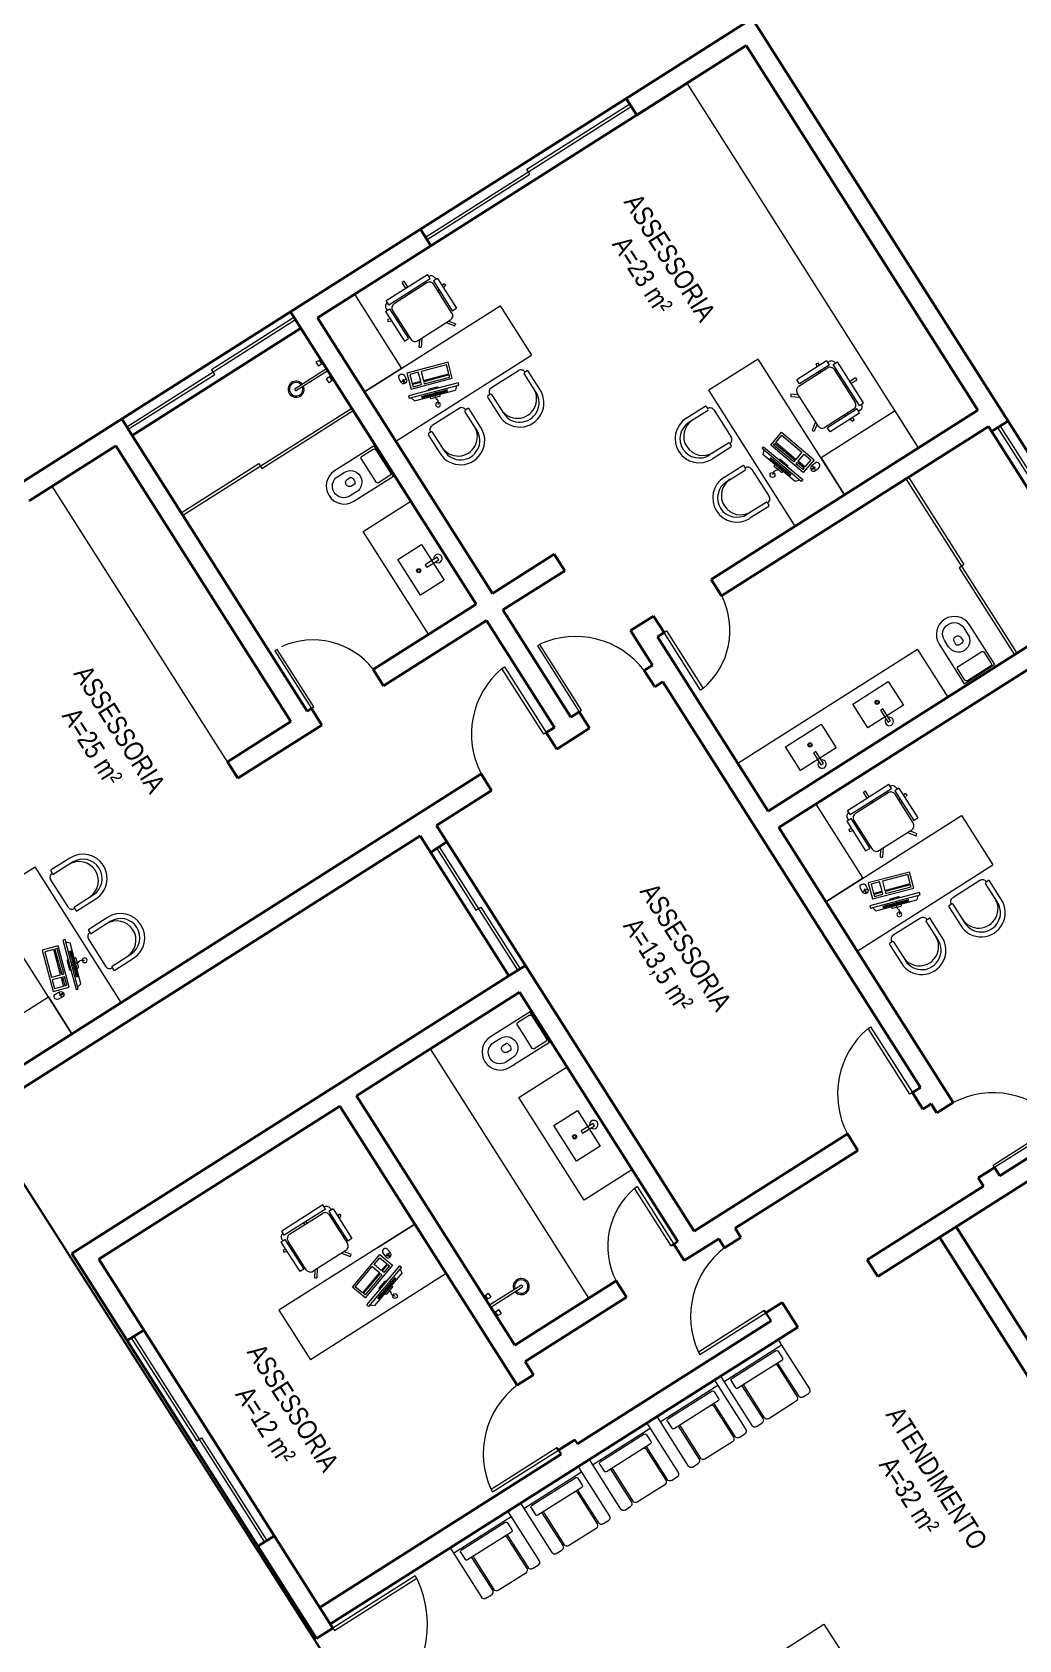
# Model space of a CAD drawing. Header units: metres. Extents: x -71 to 881, y -503 to 661.
# Drawn here: x 182.46 to 192.58, y 526.02 to 542.51 of the extents above; entities that cross this region are included whole.
import ezdxf

# ---------------------------------------------------------------- set-up
doc = ezdxf.new("R2010")
doc.units = ezdxf.units.M
doc.linetypes.add('ACAD_ISO02W100', pattern=[15, 12, -3])
for name, color, linetype, lineweight in [('02. Paredes', 6, 'Continuous', 30), ('03. Esquadria janelas', 2, 'Continuous', 15), ('03. Esquadria Porta', 2, 'Continuous', 15), ('05. Textos', 5, 'Continuous', 0), ('07. Mobiliário', 51, 'Continuous', 5), ('08. Projeção', 1, 'ACAD_ISO02W100', 5)]:
    doc.layers.add(name, color=color, linetype=linetype, lineweight=lineweight)
doc.styles.add('ESC 1.100', font='ARIALN.TTF', dxfattribs={"height": 0.2})

# ---------------------------------------------------------------- blocks, each defined once
blk = doc.blocks.new('VASO-CAIXA')
at = {"color": 0, "linetype": 'ByBlock'}
blk.add_lwpolyline([(18.5, 0), (18.5, -48.1, -0.412623), (0, -66.5, -0.412623), (-18.5, -48.1), (-18.5, 0), (0, 0), (17.3, 0)], format="xyb", close=True, dxfattribs=at)
at = {"color": 13, "linetype": 'ByBlock'}
for points in [[(14.5, -18.2, 0.333333), (16, -16.7), (16, -2.7, 0.324141), (14, -0.7), (-14, -0.7, 0.324141), (-16, -2.7), (-16, -16.7, 0.333333), (-14.5, -18.2), (0, -18.2)], [(11.8, -40.6, 0.411784), (0, -28.7, 0.411784), (-11.8, -40.6), (-11.8, -48.5, 0.418677), (0, -60.2, 0.418677), (11.8, -48.5)], [(4.3, -37.8, 0.16754), (0, -36.3, 0.16754), (-4.3, -37.8), (-4, -41.8, 0.428571), (0, -45.5, 0.428571), (4, -41.8)]]:
    blk.add_lwpolyline(points, format="xyb", close=True, dxfattribs=at)
blk = doc.blocks.new('COMPUTADOR')
for p, q in [((57371, 21702.4), (57373.4, 21702.4)), ((57371.2, 21649.9), (57371, 21702.4)), ((57373.4, 21702.4), (57373.6, 21649.9)), ((57371, 21700.1), (57366.9, 21697.8)), ((57367.1, 21654.4), (57366.9, 21697.8)), ((57369.9, 21689.4), (57367.8, 21689.4)), ((57369.9, 21688.7), (57367.8, 21688.7)), ((57369.9, 21688), (57367.8, 21688)), ((57369.9, 21687.3), (57367.8, 21687.3)), ((57369.9, 21686.7), (57367.8, 21686.7)), ((57369.9, 21686), (57367.8, 21686)), ((57369.9, 21685.3), (57367.8, 21685.3)), ((57369.9, 21684.6), (57367.8, 21684.6)), ((57369.9, 21683.9), (57367.8, 21683.9)), ((57369.9, 21683.2), (57367.8, 21683.2)), ((57369.9, 21682.5), (57367.8, 21682.5)), ((57369.9, 21681.8), (57367.8, 21681.8)), ((57369.9, 21681.2), (57367.8, 21681.2)), ((57369.9, 21680.5), (57367.8, 21680.5)), ((57369.9, 21679.8), (57367.8, 21679.8)), ((57369.9, 21679.1), (57367.8, 21679.1)), ((57369.9, 21678.4), (57367.8, 21678.4)), ((57370, 21677.7), (57367.8, 21677.7)), ((57370, 21677), (57367.8, 21677)), ((57370, 21676.3), (57367.8, 21676.3)), ((57370, 21675.7), (57367.8, 21675.7)), ((57370, 21675), (57367.8, 21675)), ((57370, 21674.3), (57367.8, 21674.3)), ((57370, 21673.6), (57367.8, 21673.6)), ((57370, 21672.9), (57367.8, 21672.9)), ((57370, 21672.2), (57367.8, 21672.2)), ((57370, 21671.5), (57367.8, 21671.5)), ((57370, 21670.8), (57367.8, 21670.8)), ((57370, 21670.2), (57367.9, 21670.2)), ((57370, 21669.5), (57367.9, 21669.5)), ((57370, 21668.8), (57367.9, 21668.8)), ((57371.2, 21652.1), (57367.1, 21654.4)), ((57370, 21668.1), (57367.9, 21668.1)), ((57370, 21667.4), (57367.9, 21667.4)), ((57370, 21666.7), (57367.9, 21666.7)), ((57370, 21666), (57367.9, 21666)), ((57370, 21665.3), (57367.9, 21665.3)), ((57370, 21664.7), (57367.9, 21664.7)), ((57370, 21664), (57367.9, 21664)), ((57370, 21663.3), (57367.9, 21663.3)), ((57370, 21662.6), (57367.9, 21662.6)), ((57394.8, 21651.2), (57390.4, 21652)), ((57390.4, 21649.4), (57390.9, 21651.9)), ((57373.6, 21649.9), (57371.2, 21649.9)), ((57388.1, 21649.4), (57386.8, 21649.6)), ((57389.3, 21646), (57393.6, 21645.2)), ((57389.7, 21645.9), (57390.2, 21648.5))]:
    blk.add_line(p, q)
for points in [[(57379.7, 21654.3), (57379.5, 21697.9), (57396.5, 21698), (57396.7, 21654.3)], [(57381.5, 21668.7), (57381.4, 21695.7), (57383.6, 21695.7), (57383.7, 21668.7)], [(57384.9, 21668.7), (57384.8, 21695.7), (57394.5, 21695.8), (57394.6, 21668.7)], [(57381.5, 21656.7), (57381.5, 21665.7), (57383.8, 21665.8), (57383.8, 21656.7)], [(57384.9, 21656.7), (57384.9, 21665.8), (57394.6, 21665.8), (57394.6, 21656.8)], [(57391.2, 21648.3), (57388, 21648.9), (57388.1, 21649.8), (57391.4, 21649.2)]]:
    blk.add_lwpolyline(points, close=True)
for points in [[(57367.1, 21670.8), (57366.1, 21670.8, -0.414214), (57365.2, 21671.7), (57365.1, 21680.5, -0.414214), (57366.1, 21681.5), (57367, 21681.5)], [(57373.5, 21681.5), (57373.8, 21681.5, -0.414214), (57374.8, 21680.6), (57374.8, 21671.7, -0.414214), (57373.9, 21670.8), (57373.5, 21670.8)]]:
    blk.add_lwpolyline(points, format="xyb")
blk.add_circle((57357.2, 21676.7), 2.44)
for centre, start, end in [((57389.8, 21649), 79.231, 259.231), ((57394.2, 21648.2), 259.231, 79.231)]:
    blk.add_arc(centre, 3.07, start, end)
blk.add_open_spline([(57367, 21676.1), (57366, 21675.9), (57364, 21675.6), (57361.4, 21678.5), (57358.9, 21677.4), (57357.2, 21676.7)], degree=3, knots=[0, 0, 0, 0, 3.060633, 5.616254, 10.31432, 10.31432, 10.31432, 10.31432])
blk = doc.blocks.new('TTQ')
for p, q in [((-1.284, -1.22), (-1.284, -0.32)), ((-1.234, -0.27), (-1.134, -0.27)), ((-1.084, -0.92), (-1.084, -0.32)), ((-1.059, -0.895), (-1.059, -0.32)), ((-0.509, -0.27), (-1.009, -0.27)), ((-0.459, -0.895), (-0.459, -0.32)), ((-0.434, -0.92), (-0.434, -0.32)), ((-0.384, -0.27), (-0.284, -0.27)), ((-0.234, -1.12), (-0.234, -0.32)), ((-1.184, -1.07), (-1.184, -0.945)), ((-0.357, -0.92), (-1.159, -0.92)), ((-0.332, -1.07), (-0.332, -0.945)), ((-0.234, -1.12), (-1.284, -1.12)), ((-0.234, -1.22), (-1.284, -1.22)), ((-0.357, -1.095), (-1.159, -1.095)), ((-0.234, -1.22), (-0.234, -1.12))]:
    blk.add_line(p, q)
for centre, radius, start, end in [((-1.234, -0.32), 0.05, 90, 180), ((-1.134, -0.32), 0.05, 360, 90), ((-1.009, -0.32), 0.05, 90, 180), ((-0.509, -0.32), 0.05, 360, 90), ((-0.384, -0.32), 0.05, 90, 180), ((-0.284, -0.32), 0.05, 360, 90), ((-1.159, -0.945), 0.025, 90, 180), ((-1.034, -0.895), 0.025, 180, 270), ((-0.484, -0.895), 0.025, 270, 0), ((-0.357, -0.945), 0.025, 0, 90), ((-1.159, -1.07), 0.025, 180, 270), ((-0.357, -1.07), 0.025, 270, 0)]:
    blk.add_arc(centre, radius, start, end)

msp = doc.modelspace()

# ---------------------------------------------------------------- linework, layer by layer
for p, q in [((185.809, 538.545), (185.809, 538.545)), ((191.909, 531.532), (191.883, 531.574)), ((192.333, 530.865), (192.206, 530.785)), ((189.084, 530.105), (189.016, 530.062)), ((185.521, 526.184), (185.537, 526.159))]:
    msp.add_line(p, q)
msp.add_lwpolyline([(179.102, 535.825), (189.848, 542.65), (203.079, 521.816), (192.375, 515.018), (179.102, 535.825)])
at = {"layer": '02. Paredes'}
for p, q in [((180.216, 536.533), (189.848, 542.65)), ((189.848, 542.65), (197.997, 529.819)), ((185.388, 539.581), (189.786, 542.374)), ((188.664, 541.661), (189.786, 542.374)), ((189.786, 542.374), (192.161, 538.634)), ((188.556, 541.83), (188.664, 541.661)), ((186.446, 540.489), (186.553, 540.32)), ((185.112, 539.642), (185.219, 539.473)), ((187.184, 536.753), (185.388, 539.581)), ((183.489, 538.374), (185.219, 539.473)), ((187.015, 536.645), (185.219, 539.473)), ((192.161, 538.634), (189.426, 536.897)), ((183.489, 538.374), (183.382, 538.543)), ((185.809, 538.545), (186.345, 537.701)), ((189.533, 536.728), (192.269, 538.465)), ((192.269, 538.465), (193.405, 536.676)), ((192.47, 538.522), (192.301, 538.415)), ((182.434, 537.704), (183.32, 538.267)), ((183.32, 538.267), (185.116, 535.439)), ((183.489, 538.374), (185.285, 535.546)), ((187.184, 536.753), (187.817, 537.155)), ((187.925, 536.986), (187.817, 537.155)), ((187.291, 536.584), (187.925, 536.986)), ((189.426, 536.897), (189.507, 536.771)), ((189.533, 536.728), (189.426, 536.897)), ((185.96, 535.975), (187.015, 536.645)), ((193.405, 536.676), (190.012, 534.521)), ((186.067, 535.807), (187.123, 536.477)), ((187.123, 536.477), (187.82, 535.379)), ((187.291, 536.584), (187.988, 535.486)), ((188.599, 536.372), (188.835, 536.522)), ((188.943, 536.353), (188.835, 536.522)), ((193.512, 536.507), (190.119, 534.352)), ((188.599, 536.372), (188.824, 536.017)), ((188.875, 536.31), (188.943, 536.353)), ((188.875, 536.31), (190.012, 534.521)), ((185.96, 535.975), (186.067, 535.807)), ((188.74, 535.964), (188.824, 536.017)), ((188.74, 535.964), (188.847, 535.795)), ((188.847, 535.795), (188.931, 535.848)), ((191.574, 531.687), (188.931, 535.848)), ((185.285, 535.546), (185.327, 535.573)), ((185.327, 535.573), (185.434, 535.404)), ((187.988, 535.486), (188.073, 535.54)), ((188.073, 535.54), (188.18, 535.371)), ((184.466, 535.026), (185.116, 535.439)), ((184.573, 534.858), (185.434, 535.404)), ((187.82, 535.379), (187.735, 535.326)), ((187.735, 535.326), (187.842, 535.157)), ((188.18, 535.371), (187.842, 535.157)), ((184.466, 535.026), (184.573, 534.858)), ((181.978, 531.669), (187.068, 534.902)), ((187.068, 534.902), (187.175, 534.733)), ((187.175, 534.733), (186.61, 534.374)), ((189.253, 530.212), (186.61, 534.374)), ((190.119, 534.352), (191.909, 531.532)), ((186.441, 534.267), (181.916, 531.393)), ((187.352, 532.832), (186.441, 534.267)), ((186.717, 534.205), (186.548, 534.098)), ((186.717, 534.205), (186.548, 534.098)), ((187.352, 532.832), (182.87, 529.985)), ((187.521, 532.939), (187.352, 532.832)), ((195.78, 532.936), (192.386, 530.781)), ((195.78, 532.936), (192.446, 530.818)), ((187.46, 532.663), (185.788, 531.602)), ((189.084, 530.105), (187.46, 532.663)), ((195.887, 532.767), (191.135, 529.749)), ((191.574, 531.687), (191.49, 531.633)), ((185.619, 531.494), (183.146, 529.924)), ((187.437, 528.633), (185.619, 531.494)), ((187.413, 529.044), (185.788, 531.602)), ((191.57, 531.506), (191.49, 531.633)), ((191.49, 531.633), (191.597, 531.464)), ((191.682, 531.518), (191.597, 531.464)), ((191.735, 531.433), (191.682, 531.518)), ((191.74, 531.425), (191.682, 531.518)), ((191.909, 531.532), (191.74, 531.425)), ((190.823, 531.21), (189.253, 530.212)), ((190.823, 531.21), (190.93, 531.041)), ((190.93, 531.041), (189.672, 530.242)), ((192.333, 530.865), (192.164, 530.758)), ((192.333, 530.865), (192.164, 530.758)), ((192.291, 530.839), (192.164, 530.758)), ((192.386, 530.781), (192.333, 530.865)), ((192.218, 530.674), (191.027, 529.918)), ((192.164, 530.758), (192.218, 530.674)), ((189.731, 530.149), (189.672, 530.242)), ((191.937, 530.258), (192.885, 528.764)), ((189.084, 530.105), (189.042, 530.078)), ((189.042, 530.078), (189.149, 529.91)), ((189.504, 530.135), (189.149, 529.91)), ((189.563, 530.042), (189.504, 530.135)), ((189.563, 530.042), (189.731, 530.149)), ((191.768, 530.151), (192.856, 528.437)), ((182.87, 529.985), (185.379, 526.035)), ((183.146, 529.924), (185.548, 526.142)), ((191.135, 529.749), (191.027, 529.918)), ((188.451, 529.703), (187.413, 529.044)), ((188.451, 529.703), (188.558, 529.534)), ((188.558, 529.534), (187.52, 528.875)), ((190.04, 529.291), (189.97, 529.4)), ((189.986, 529.375), (190.155, 529.482)), ((190.04, 529.291), (189.986, 529.375)), ((190.155, 529.482), (190.316, 529.229)), ((183.607, 529.198), (183.438, 529.09)), ((190.316, 529.229), (185.521, 526.184)), ((190.04, 529.291), (188.056, 528.031)), ((187.606, 528.74), (187.52, 528.875)), ((187.437, 528.633), (187.606, 528.74)), ((187.86, 527.966), (188.029, 528.073)), ((187.86, 527.966), (188.029, 528.073)), ((187.902, 527.993), (188.029, 528.073)), ((188.056, 528.031), (188.029, 528.073)), ((187.887, 527.924), (185.414, 526.353)), ((187.887, 527.924), (187.844, 527.991)), ((187.887, 527.924), (187.86, 527.966)), ((184.947, 527.087), (184.778, 526.98)), ((185.548, 526.142), (185.379, 526.035))]:
    msp.add_line(p, q, dxfattribs=at)
msp.add_lwpolyline([(187.123, 536.477), (187.08, 536.45)], dxfattribs=at)
at = {"layer": '03. Esquadria janelas'}
for p, q in [((186.497, 540.409), (188.607, 541.749)), ((187.536, 541.105), (188.591, 541.775)), ((186.513, 540.384), (187.568, 541.054)), ((187.568, 541.054), (187.536, 541.105)), ((184.303, 539.051), (185.147, 539.587)), ((183.433, 538.463), (185.163, 539.562)), ((183.449, 538.438), (184.335, 539.001)), ((184.335, 539.001), (184.303, 539.051)), ((184.009, 537.556), (185.74, 538.655)), ((184.82, 538.035), (185.756, 538.629)), ((192.364, 538.455), (192.9, 537.611)), ((192.389, 538.471), (193.462, 536.783)), ((183.993, 537.581), (184.788, 538.086)), ((184.788, 538.086), (184.82, 538.035)), ((191.424, 537.929), (192.561, 536.14)), ((191.45, 537.945), (192.019, 537.049)), ((192.019, 537.049), (191.968, 537.017)), ((191.968, 537.017), (192.536, 536.123)), ((186.612, 534.138), (187.014, 533.505)), ((186.637, 534.154), (187.441, 532.888)), ((187.014, 533.505), (187.064, 533.537)), ((187.064, 533.537), (187.466, 532.904)), ((183.48, 529.117), (184.151, 528.062)), ((183.506, 529.133), (184.846, 527.023)), ((184.151, 528.062), (184.201, 528.094)), ((184.201, 528.094), (184.871, 527.039))]:
    msp.add_line(p, q, dxfattribs=at)
at = {"layer": '03. Esquadria Porta'}
for points in [[(189.343, 535.778), (189.318, 535.762), (188.943, 536.353), (188.968, 536.369)], [(184.977, 536.18), (184.952, 536.164), (185.327, 535.573), (185.352, 535.589)], [(187.669, 536.231), (187.644, 536.215), (188.073, 535.54), (188.098, 535.556)], [(187.281, 535.985), (187.306, 536.001), (187.735, 535.326), (187.71, 535.31)], [(191.036, 532.292), (191.061, 532.308), (191.49, 531.633), (191.465, 531.617)], [(192.992, 531.32), (193.008, 531.294), (192.333, 530.865), (192.317, 530.891)], [(188.641, 530.653), (188.667, 530.669), (189.042, 530.078), (189.016, 530.062)], [(189.295, 528.971), (189.311, 528.946), (189.986, 529.375), (189.97, 529.4)], [(187.169, 527.562), (187.185, 527.537), (187.86, 527.966), (187.844, 527.991)], [(186.408, 526.652), (186.392, 526.678), (185.548, 526.142), (185.564, 526.116)]]:
    msp.add_lwpolyline(points, close=True, dxfattribs=at)
at = {"layer": '07. Mobiliário'}
for p, q in [((191.553, 538.248), (189.179, 541.988)), ((186.095, 539.757), (186.517, 540.025)), ((186.122, 539.715), (186.544, 539.983)), ((186.512, 539.939), (186.175, 539.725)), ((186.279, 539.956), (186.259, 539.943)), ((186.295, 539.884), (186.259, 539.943)), ((186.316, 539.898), (186.279, 539.956)), ((186.544, 539.983), (186.517, 540.025)), ((186.621, 539.985), (186.579, 539.959)), ((186.579, 539.959), (186.772, 539.654)), ((186.768, 539.629), (186.582, 539.923)), ((186.592, 539.99), (186.603, 539.974)), ((186.621, 539.985), (186.815, 539.681)), ((186.669, 539.91), (186.686, 539.93)), ((186.683, 539.888), (186.705, 539.915)), ((185.388, 539.581), (185.768, 539.822)), ((185.768, 539.822), (186.251, 539.062)), ((186.122, 539.715), (186.095, 539.757)), ((186.333, 539.825), (186.322, 539.842)), ((186.354, 539.839), (186.343, 539.855)), ((186.625, 539.856), (186.636, 539.869)), ((186.638, 539.834), (186.65, 539.847)), ((185.871, 538.821), (185.388, 539.581)), ((185.871, 538.821), (187.264, 539.705)), ((186.086, 539.646), (186.129, 539.673)), ((186.086, 539.646), (186.28, 539.341)), ((186.094, 539.674), (186.105, 539.657)), ((186.135, 539.57), (186.109, 539.563)), ((186.129, 539.673), (186.322, 539.368)), ((186.16, 539.655), (186.346, 539.361)), ((186.202, 539.588), (186.185, 539.583)), ((186.216, 539.566), (186.199, 539.561)), ((187.264, 539.705), (187.585, 539.199)), ((186.148, 539.548), (186.115, 539.539)), ((186.416, 539.345), (186.753, 539.559)), ((186.71, 539.532), (186.798, 539.497)), ((186.736, 539.548), (186.807, 539.52)), ((186.28, 539.341), (186.322, 539.368)), ((186.434, 539.356), (186.429, 539.28)), ((186.46, 539.373), (186.454, 539.278)), ((185.409, 539.144), (185.373, 539.126)), ((185.373, 539.126), (185.4, 539.084)), ((185.432, 539.107), (185.4, 539.084)), ((185.409, 539.144), (185.432, 539.107)), ((185.413, 539.139), (185.427, 539.148)), ((185.429, 539.113), (185.443, 539.122)), ((186.192, 538.314), (187.585, 539.199)), ((189.909, 539.158), (189.403, 538.837)), ((190.794, 537.766), (189.909, 539.158)), ((190.61, 539.139), (190.305, 538.945)), ((190.637, 539.096), (190.332, 538.903)), ((190.512, 539.077), (190.503, 539.11)), ((190.534, 539.091), (190.527, 539.117)), ((190.61, 539.139), (190.637, 539.096)), ((190.638, 539.131), (190.621, 539.12)), ((190.679, 539.103), (190.721, 539.13)), ((190.947, 538.681), (190.679, 539.103)), ((190.989, 538.708), (190.721, 539.13)), ((185.162, 538.857), (185.482, 539.061)), ((185.175, 538.837), (185.496, 539.041)), ((185.516, 538.976), (185.481, 538.956)), ((185.508, 538.914), (185.481, 538.956)), ((185.54, 538.939), (185.508, 538.914)), ((185.54, 538.939), (185.516, 538.976)), ((185.52, 538.97), (185.534, 538.979)), ((185.536, 538.944), (185.55, 538.954)), ((186.251, 539.062), (185.871, 538.821)), ((187.45, 539.038), (187.172, 538.862)), ((187.632, 538.815), (187.509, 539.008)), ((187.54, 539.037), (187.512, 539.019)), ((187.674, 538.841), (187.551, 539.034)), ((190.325, 538.879), (190.619, 539.066)), ((190.53, 539.009), (190.525, 539.026)), ((190.552, 539.023), (190.547, 539.04)), ((190.689, 539.05), (190.903, 538.713)), ((190.848, 538.93), (190.906, 538.967)), ((190.862, 538.909), (190.92, 538.946)), ((190.906, 538.967), (190.92, 538.946)), ((186.192, 538.314), (185.871, 538.821)), ((187.133, 538.768), (187.255, 538.575)), ((187.163, 538.798), (187.135, 538.78)), ((187.174, 538.795), (187.297, 538.602)), ((190.287, 537.444), (189.403, 538.837)), ((190.337, 538.765), (190.242, 538.771)), ((190.32, 538.791), (190.244, 538.796)), ((190.523, 538.472), (190.309, 538.809)), ((190.789, 538.892), (190.806, 538.903)), ((190.803, 538.871), (190.819, 538.882)), ((186.841, 538.652), (186.564, 538.476)), ((187.023, 538.428), (186.901, 538.621)), ((186.931, 538.65), (186.903, 538.633)), ((187.065, 538.455), (186.943, 538.648)), ((189.171, 538.551), (189.364, 538.673)), ((189.197, 538.509), (189.39, 538.631)), ((189.375, 538.671), (189.393, 538.643)), ((189.457, 538.634), (189.633, 538.357)), ((191.312, 538.628), (190.553, 538.145)), ((190.887, 538.643), (190.593, 538.457)), ((190.922, 538.646), (190.618, 538.453)), ((190.949, 538.604), (190.645, 538.411)), ((190.798, 538.587), (190.811, 538.575)), ((190.82, 538.601), (190.833, 538.589)), ((190.949, 538.604), (190.922, 538.646)), ((190.954, 538.633), (190.938, 538.622)), ((190.947, 538.681), (190.989, 538.708)), ((191.553, 538.248), (191.312, 538.628)), ((186.555, 538.411), (186.527, 538.394)), ((186.566, 538.409), (186.689, 538.216)), ((190.495, 538.515), (190.461, 538.427)), ((190.512, 538.49), (190.484, 538.418)), ((190.645, 538.411), (190.618, 538.453)), ((190.852, 538.542), (190.879, 538.52)), ((190.874, 538.556), (190.894, 538.539)), ((186.524, 538.382), (186.647, 538.189)), ((189.603, 538.296), (189.41, 538.174)), ((189.629, 538.255), (189.436, 538.132)), ((189.614, 538.294), (189.632, 538.266)), ((190.794, 537.766), (191.553, 538.248)), ((190.553, 538.145), (190.794, 537.766)), ((189.557, 537.942), (189.75, 538.065)), ((189.584, 537.9), (189.777, 538.023)), ((189.761, 538.062), (189.779, 538.034)), ((189.844, 538.025), (190.02, 537.748)), ((184.466, 535.026), (182.67, 537.854)), ((190.287, 537.444), (190.794, 537.766)), ((189.989, 537.688), (189.796, 537.566)), ((190.016, 537.646), (189.823, 537.524)), ((190.001, 537.686), (190.018, 537.658)), ((186.446, 536.737), (186.214, 537.102)), ((186.689, 536.891), (186.446, 536.737)), ((191.541, 536.179), (189.701, 535.01)), ((191.541, 536.179), (191.852, 535.689)), ((190.878, 535.618), (191.243, 535.85)), ((191.032, 535.375), (190.878, 535.618)), ((190.19, 535.181), (190.554, 535.413)), ((190.344, 534.938), (190.19, 535.181)), ((190.825, 534.528), (191.247, 534.796)), ((191.274, 534.754), (191.247, 534.796)), ((190.852, 534.486), (191.274, 534.754)), ((191.242, 534.71), (190.906, 534.496)), ((191.01, 534.727), (190.989, 534.714)), ((191.026, 534.655), (190.989, 534.714)), ((191.047, 534.669), (191.01, 534.727)), ((191.084, 534.61), (191.074, 534.627)), ((191.352, 534.756), (191.309, 534.73)), ((191.309, 534.73), (191.503, 534.425)), ((191.499, 534.4), (191.312, 534.694)), ((191.323, 534.761), (191.333, 534.745)), ((191.352, 534.756), (191.545, 534.452)), ((191.355, 534.627), (191.366, 534.64)), ((191.369, 534.605), (191.38, 534.618)), ((191.4, 534.681), (191.417, 534.701)), ((191.414, 534.659), (191.436, 534.686)), ((190.119, 534.352), (190.499, 534.593)), ((190.499, 534.593), (190.981, 533.833)), ((190.601, 533.592), (191.994, 534.477)), ((190.852, 534.486), (190.825, 534.528)), ((191.063, 534.596), (191.053, 534.613)), ((191.994, 534.477), (192.316, 533.97)), ((190.601, 533.592), (190.119, 534.352)), ((190.817, 534.417), (190.859, 534.444)), ((190.817, 534.417), (191.01, 534.112)), ((190.825, 534.445), (190.835, 534.428)), ((190.865, 534.341), (190.839, 534.334)), ((190.879, 534.319), (190.845, 534.31)), ((190.859, 534.444), (191.052, 534.139)), ((190.89, 534.426), (191.077, 534.132)), ((190.933, 534.359), (190.916, 534.354)), ((190.947, 534.337), (190.93, 534.332)), ((191.147, 534.116), (191.483, 534.33)), ((191.44, 534.303), (191.528, 534.268)), ((191.466, 534.319), (191.537, 534.291)), ((191.01, 534.112), (191.052, 534.139)), ((191.164, 534.127), (191.159, 534.051)), ((191.19, 534.144), (191.184, 534.049)), ((182.851, 534.039), (182.658, 533.917)), ((182.877, 533.997), (182.684, 533.875)), ((190.923, 533.085), (192.316, 533.97)), ((181.986, 533.629), (182.493, 533.951)), ((183.377, 532.558), (182.493, 533.951)), ((182.653, 533.815), (182.83, 533.538)), ((182.655, 533.905), (182.673, 533.877)), ((190.981, 533.833), (190.601, 533.592)), ((192.18, 533.809), (191.903, 533.633)), ((192.27, 533.808), (192.242, 533.79)), ((192.404, 533.612), (192.281, 533.805)), ((182.871, 532.237), (181.986, 533.629)), ((182.897, 533.54), (183.09, 533.663)), ((192.362, 533.586), (192.24, 533.779)), ((182.894, 533.529), (182.912, 533.501)), ((182.923, 533.498), (183.116, 533.621)), ((190.923, 533.085), (190.601, 533.592)), ((191.863, 533.54), (191.986, 533.346)), ((191.893, 533.569), (191.866, 533.551)), ((191.905, 533.566), (192.027, 533.373)), ((183.041, 533.297), (183.059, 533.269)), ((183.237, 533.431), (183.044, 533.308)), ((183.264, 533.389), (183.071, 533.267)), ((191.572, 533.423), (191.294, 533.247)), ((191.754, 533.199), (191.631, 533.392)), ((191.662, 533.421), (191.634, 533.404)), ((191.796, 533.226), (191.673, 533.419)), ((183.04, 533.207), (183.216, 532.93)), ((191.255, 533.153), (191.377, 532.96)), ((191.285, 533.182), (191.257, 533.165)), ((191.296, 533.18), (191.419, 532.987)), ((183.283, 532.932), (183.476, 533.054)), ((183.31, 532.89), (183.503, 533.013)), ((183.281, 532.92), (183.298, 532.892)), ((181.87, 532.134), (182.63, 532.616)), ((182.63, 532.616), (182.871, 532.237)), ((183.377, 532.558), (182.871, 532.237)), ((182.871, 532.237), (182.111, 531.754)), ((188.172, 529.526), (186.548, 532.084)), ((188.044, 530.931), (187.813, 531.296)), ((188.287, 531.085), (188.044, 530.931)), ((185.445, 530.481), (185.023, 530.213)), ((185.471, 530.438), (185.049, 530.17)), ((185.103, 530.181), (185.439, 530.394)), ((185.471, 530.438), (185.445, 530.481)), ((185.549, 530.441), (185.507, 530.414)), ((185.507, 530.414), (185.7, 530.11)), ((185.509, 530.379), (185.696, 530.085)), ((185.52, 530.446), (185.531, 530.429)), ((185.549, 530.441), (185.742, 530.136)), ((185.597, 530.365), (185.614, 530.386)), ((185.611, 530.343), (185.633, 530.37)), ((186.387, 530.285), (184.994, 529.401)), ((185.049, 530.17), (185.023, 530.213)), ((185.261, 530.281), (185.25, 530.298)), ((185.282, 530.294), (185.271, 530.311)), ((185.552, 530.311), (185.563, 530.325)), ((185.566, 530.289), (185.577, 530.303)), ((186.007, 530.044), (186.387, 530.285)), ((186.709, 529.779), (186.387, 530.285)), ((185.014, 530.101), (185.056, 530.128)), ((185.014, 530.101), (185.208, 529.797)), ((185.022, 530.129), (185.032, 530.113)), ((185.062, 530.026), (185.036, 530.019)), ((185.076, 530.004), (185.042, 529.995)), ((185.056, 530.128), (185.25, 529.824)), ((185.274, 529.816), (185.087, 530.111)), ((185.13, 530.043), (185.113, 530.039)), ((185.144, 530.021), (185.127, 530.017)), ((185.681, 530.015), (185.344, 529.801)), ((185.663, 530.004), (185.735, 529.975)), ((185.742, 530.136), (185.7, 530.11)), ((185.637, 529.987), (185.725, 529.952)), ((186.709, 529.779), (185.316, 528.894)), ((185.361, 529.812), (185.357, 529.735)), ((185.387, 529.828), (185.381, 529.734)), ((187.113, 529.548), (187.098, 529.539)), ((187.109, 529.554), (187.141, 529.578)), ((187.109, 529.554), (187.132, 529.517)), ((187.129, 529.523), (187.114, 529.513)), ((187.132, 529.517), (187.168, 529.536)), ((187.141, 529.578), (187.168, 529.536)), ((187.474, 529.655), (187.153, 529.452)), ((187.487, 529.635), (187.166, 529.431)), ((184.994, 529.401), (185.316, 528.894)), ((187.22, 529.379), (187.205, 529.37)), ((187.216, 529.385), (187.248, 529.409)), ((187.24, 529.348), (187.216, 529.385)), ((187.236, 529.354), (187.222, 529.345)), ((187.24, 529.348), (187.275, 529.367)), ((187.275, 529.367), (187.248, 529.409)), ((188.386, 524.769), (190.583, 526.182)), ((190.583, 526.182), (190.907, 525.677))]:
    msp.add_line(p, q, dxfattribs=at)
at = {"layer": '07. Mobiliário', "ltscale": 60}
for p, q in [((186.772, 539.654), (186.815, 539.681)), ((190.332, 538.903), (190.305, 538.945)), ((191.503, 534.425), (191.545, 534.452)), ((185.25, 529.824), (185.208, 529.797))]:
    msp.add_line(p, q, dxfattribs=at)
at = {"layer": '07. Mobiliário'}
for points in [[(186.345, 537.701), (187.015, 536.645), (186.526, 536.335), (185.856, 537.39)], [(186.214, 537.102), (186.457, 537.256), (186.689, 536.891), (186.446, 536.737)], [(186.632, 537.1), (186.616, 537.124), (186.494, 537.046), (186.509, 537.022)], [(191.243, 535.85), (191.397, 535.607), (191.032, 535.375), (190.878, 535.618)], [(191.241, 535.432), (191.265, 535.448), (191.187, 535.57), (191.163, 535.555)], [(190.554, 535.413), (190.709, 535.17), (190.344, 534.938), (190.19, 535.181)], [(190.552, 534.995), (190.577, 535.011), (190.499, 535.133), (190.475, 535.118)], [(187.944, 531.895), (188.614, 530.84), (188.124, 530.529), (187.454, 531.584)], [(187.813, 531.296), (188.056, 531.45), (188.287, 531.085), (188.044, 530.931)], [(188.23, 531.294), (188.215, 531.318), (188.092, 531.24), (188.108, 531.216)]]:
    msp.add_lwpolyline(points, close=True, dxfattribs=at)
for centre, radius in [((186.427, 536.987), 0.0216), ((186.427, 536.987), 0.0144), ((191.128, 535.637), 0.0216), ((191.128, 535.637), 0.0144), ((190.44, 535.2), 0.0216), ((190.44, 535.2), 0.0144), ((188.026, 531.181), 0.0216), ((188.026, 531.181), 0.0144)]:
    msp.add_circle(centre, radius, dxfattribs=at)
for centre, radius, start, end in [((186.539, 539.896), 0.0507, 32.4183, 122.4183), ((186.554, 539.966), 0.045, 32.4183, 122.4183), ((186.464, 539.642), 0.364, 48.4681, 52.3686), ((186.132, 539.698), 0.045, 122.4183, 212.4183), ((186.464, 539.642), 0.364, 192.4681, 196.3686), ((186.202, 539.682), 0.0507, 122.4183, 212.4183), ((186.726, 539.602), 0.0507, 302.4183, 32.4183), ((186.464, 539.642), 0.364, 336.4681, 340.3686), ((186.389, 539.388), 0.0507, 212.4183, 302.4183), ((186.464, 539.642), 0.364, 264.4681, 268.3686), ((190.606, 538.761), 0.364, 102.4681, 106.3686), ((190.646, 539.023), 0.0507, 32.4183, 122.4183), ((190.662, 539.093), 0.045, 32.4183, 122.4183), ((185.17, 538.848), 0.0825, 40.8984, 23.9383), ((185.17, 538.848), 0.0693, 42.5364, 22.3003), ((187.476, 538.997), 0.0496, 32.4183, 122.4183), ((187.516, 539.012), 0.00826, 122.4183, 212.4183), ((187.544, 539.03), 0.00826, 32.4183, 122.4183), ((185.168, 538.847), 0.0122, 122.4183, 302.4183), ((187.14, 538.773), 0.00826, 122.4183, 212.4183), ((187.199, 538.82), 0.0496, 122.4183, 212.4183), ((187.167, 538.791), 0.00826, 32.4183, 122.4183), ((187.464, 538.708), 0.248, 212.4183, 32.4183), ((187.439, 538.748), 0.198, 212.4183, 32.4183), ((187.464, 538.708), 0.198, 212.4183, 32.4183), ((190.606, 538.761), 0.364, 174.4681, 178.3686), ((190.352, 538.836), 0.0507, 122.4183, 212.4183), ((186.868, 538.61), 0.0496, 32.4183, 122.4183), ((186.908, 538.626), 0.00826, 122.4183, 212.4183), ((186.936, 538.643), 0.00826, 32.4183, 122.4183), ((189.368, 538.666), 0.00826, 32.4183, 122.4183), ((189.415, 538.607), 0.0496, 32.4183, 122.4183), ((189.386, 538.638), 0.00826, 302.4183, 32.4183), ((190.86, 538.686), 0.0507, 302.4183, 32.4183), ((190.93, 538.671), 0.045, 302.4183, 32.4183), ((186.591, 538.434), 0.0496, 122.4183, 212.4183), ((186.559, 538.404), 0.00826, 32.4183, 122.4183), ((186.856, 538.322), 0.248, 212.4183, 32.4183), ((186.831, 538.361), 0.198, 212.4183, 32.4183), ((186.856, 538.322), 0.198, 212.4183, 32.4183), ((189.304, 538.341), 0.248, 122.4183, 302.4183), ((189.304, 538.341), 0.198, 122.4183, 302.4183), ((189.343, 538.366), 0.198, 122.4183, 302.4183), ((190.606, 538.761), 0.364, 246.4681, 250.3686), ((190.566, 538.499), 0.0507, 212.4183, 302.4183), ((190.606, 538.761), 0.364, 318.4681, 322.3686), ((186.531, 538.387), 0.00826, 122.4183, 212.4183), ((189.607, 538.289), 0.00826, 32.4183, 122.4183), ((189.591, 538.33), 0.0496, 302.4183, 32.4183), ((189.625, 538.262), 0.00826, 302.4183, 32.4183), ((189.69, 537.733), 0.248, 122.4183, 302.4183), ((189.729, 537.758), 0.198, 122.4183, 302.4183), ((189.754, 538.058), 0.00826, 32.4183, 122.4183), ((189.802, 537.999), 0.0496, 32.4183, 122.4183), ((189.772, 538.03), 0.00826, 302.4183, 32.4183), ((189.69, 537.733), 0.198, 122.4183, 302.4183), ((189.994, 537.681), 0.00826, 32.4183, 122.4183), ((189.978, 537.722), 0.0496, 302.4183, 32.4183), ((190.011, 537.653), 0.00826, 302.4183, 32.4183), ((186.624, 537.112), 0.0432, 231.7252, 192.9509), ((191.253, 535.44), 0.0432, 141.7252, 102.9509), ((190.564, 535.003), 0.0432, 141.7252, 102.9509), ((191.285, 534.737), 0.045, 32.4183, 122.4183), ((191.269, 534.667), 0.0507, 32.4183, 122.4183), ((191.194, 534.413), 0.364, 48.4681, 52.3686), ((190.863, 534.469), 0.045, 122.4183, 212.4183), ((190.933, 534.453), 0.0507, 122.4183, 212.4183), ((191.194, 534.413), 0.364, 192.4681, 196.3686), ((191.456, 534.373), 0.0507, 302.4183, 32.4183), ((191.194, 534.413), 0.364, 336.4681, 340.3686), ((191.12, 534.159), 0.0507, 212.4183, 302.4183), ((182.944, 533.805), 0.198, 302.4183, 122.4183), ((182.984, 533.83), 0.248, 302.4183, 122.4183), ((182.984, 533.83), 0.198, 302.4183, 122.4183), ((191.194, 534.413), 0.364, 264.4681, 268.3686), ((182.695, 533.842), 0.0496, 122.4183, 212.4183), ((182.662, 533.91), 0.00826, 122.4183, 212.4183), ((182.68, 533.882), 0.00826, 212.4183, 302.4183), ((192.207, 533.768), 0.0496, 32.4183, 122.4183), ((192.274, 533.801), 0.00826, 32.4183, 122.4183), ((191.929, 533.591), 0.0496, 122.4183, 212.4183), ((192.247, 533.783), 0.00826, 122.4183, 212.4183), ((182.871, 533.565), 0.0496, 212.4183, 302.4183), ((182.901, 533.533), 0.00826, 122.4183, 212.4183), ((182.919, 533.505), 0.00826, 212.4183, 302.4183), ((183.37, 533.222), 0.248, 302.4183, 122.4183), ((191.87, 533.544), 0.00826, 122.4183, 212.4183), ((191.898, 533.562), 0.00826, 32.4183, 122.4183), ((192.195, 533.479), 0.248, 212.4183, 32.4183), ((192.17, 533.519), 0.198, 212.4183, 32.4183), ((192.195, 533.479), 0.198, 212.4183, 32.4183), ((183.048, 533.301), 0.00826, 122.4183, 212.4183), ((183.33, 533.197), 0.198, 302.4183, 122.4183), ((183.37, 533.222), 0.198, 302.4183, 122.4183), ((191.598, 533.381), 0.0496, 32.4183, 122.4183), ((191.638, 533.397), 0.00826, 122.4183, 212.4183), ((191.666, 533.414), 0.00826, 32.4183, 122.4183), ((183.082, 533.234), 0.0496, 122.4183, 212.4183), ((183.066, 533.274), 0.00826, 212.4183, 302.4183), ((191.262, 533.158), 0.00826, 122.4183, 212.4183), ((191.321, 533.205), 0.0496, 122.4183, 212.4183), ((191.289, 533.175), 0.00826, 32.4183, 122.4183), ((191.586, 533.093), 0.248, 212.4183, 32.4183), ((191.561, 533.132), 0.198, 212.4183, 32.4183), ((191.586, 533.093), 0.198, 212.4183, 32.4183), ((183.258, 532.956), 0.0496, 212.4183, 302.4183), ((183.288, 532.925), 0.00826, 122.4183, 212.4183), ((183.305, 532.897), 0.00826, 212.4183, 302.4183), ((188.223, 531.306), 0.0432, 231.7252, 192.9509), ((185.467, 530.352), 0.0507, 32.4183, 122.4183), ((185.482, 530.422), 0.045, 32.4183, 122.4183), ((185.392, 530.098), 0.364, 48.4681, 52.3686), ((185.06, 530.154), 0.045, 122.4183, 212.4183), ((185.13, 530.138), 0.0507, 122.4183, 212.4183), ((185.392, 530.098), 0.364, 192.4681, 196.3686), ((185.653, 530.057), 0.0507, 302.4183, 32.4183), ((185.392, 530.098), 0.364, 336.4681, 340.3686), ((185.317, 529.844), 0.0507, 212.4183, 302.4183), ((185.392, 530.098), 0.364, 264.4681, 268.3686), ((187.479, 529.644), 0.0825, 220.8984, 203.9383), ((187.479, 529.644), 0.0693, 222.5364, 202.3003), ((187.48, 529.645), 0.0122, 302.4183, 122.4183)]:
    msp.add_arc(centre, radius, start, end, dxfattribs=at)
at = {"layer": '08. Projeção'}
for centre, radius, start, end in [((188.836, 536.374), 0.783, 310.4264, 26.9192), ((185.343, 535.494), 0.783, 37.9174, 114.4103), ((188.037, 535.429), 0.883, 37.2897, 114.6093), ((187.851, 535.311), 0.883, 130.2273, 207.5469), ((191.606, 531.618), 0.883, 130.2273, 207.5469), ((192.318, 530.749), 0.883, 40.2273, 117.5469), ((189.149, 530.057), 0.783, 130.4264, 206.9192), ((190.098, 529.339), 0.883, 127.2897, 204.6093), ((187.972, 527.93), 0.883, 127.2897, 204.6093), ((185.408, 526.176), 1.108, 307.5961, 25.4956)]:
    msp.add_arc(centre, radius, start, end, dxfattribs=at)

# ---------------------------------------------------------------- block references
at = {"layer": '07. Mobiliário'}
for name, p, xscale, yscale, zscale, rotation in [('COMPUTADOR', (126.4, -71.511), -0.01, 0.01, 0.01, 285.0661251630694), ('COMPUTADOR', (-14.893, -39.932), 0.01, 0.01, 0.01, 49.77052377889047), ('COMPUTADOR', (131.131, -76.74), -0.01, 0.01, 0.01, 285.0661251630694), ('COMPUTADOR', (793.203, 472.766), -0.01, 0.01, 0.01, 15.06612516306949), ('COMPUTADOR', (764.085, 324.599), 0.01, 0.01, 0.01, 139.7705237788905), ('TTQ', (190.681, 528.497), -0.6665793750000003, 0.6665793750000004, 0.6665793750000004, 212.4104584236441), ('TTQ', (190.027, 528.082), -0.6665793750000003, 0.6665793750000004, 0.6665793750000004, 212.4104584236441), ('TTQ', (189.333, 527.641), -0.6665793750000003, 0.6665793750000004, 0.6665793750000004, 212.4104584236441), ('TTQ', (188.629, 527.194), -0.6665793750000003, 0.6665793750000004, 0.6665793750000004, 212.4104584236441), ('TTQ', (187.907, 526.736), -0.6665793750000003, 0.6665793750000004, 0.6665793750000004, 212.4104584236441)]:
    msp.add_blockref(name, p, dxfattribs=dict(at, xscale=xscale, yscale=yscale, zscale=zscale, rotation=rotation))
at = {"layer": '07. Mobiliário', "extrusion": (0, 0, -1), "xscale": 0.01, "yscale": 0.01, "zscale": -0.01}
for p, rotation in [((-186.069, 538.113), 57.58167552902006), ((-192.178, 535.927), 147.5816755290201), ((-187.668, 532.307), 57.58167552902006)]:
    msp.add_blockref('VASO-CAIXA', p, dxfattribs=dict(at, rotation=rotation))

# ---------------------------------------------------------------- texts
at = {"layer": '05. Textos', "char_height": 0.2, "width": 6.86676, "attachment_point": 2, "rotation": 302.3881, "style": 'ESC 1.100'}
for s, insert in [('ASSESSORIA\\PA=23 m²', (189.089, 540.253)), ('ASSESSORIA\\PA=25 m²', (183.447, 535.416)), ('ASSESSORIA\\PA=13,5 m²', (189.253, 533.181)), ('ASSESSORIA\\PA=12 m²', (185.225, 528.456)), ('ATENDIMENTO\\PA=32 m²', (191.825, 527.734))]:
    msp.add_mtext(s, dxfattribs=dict(at, insert=insert))

doc.saveas('drawing.dxf')
